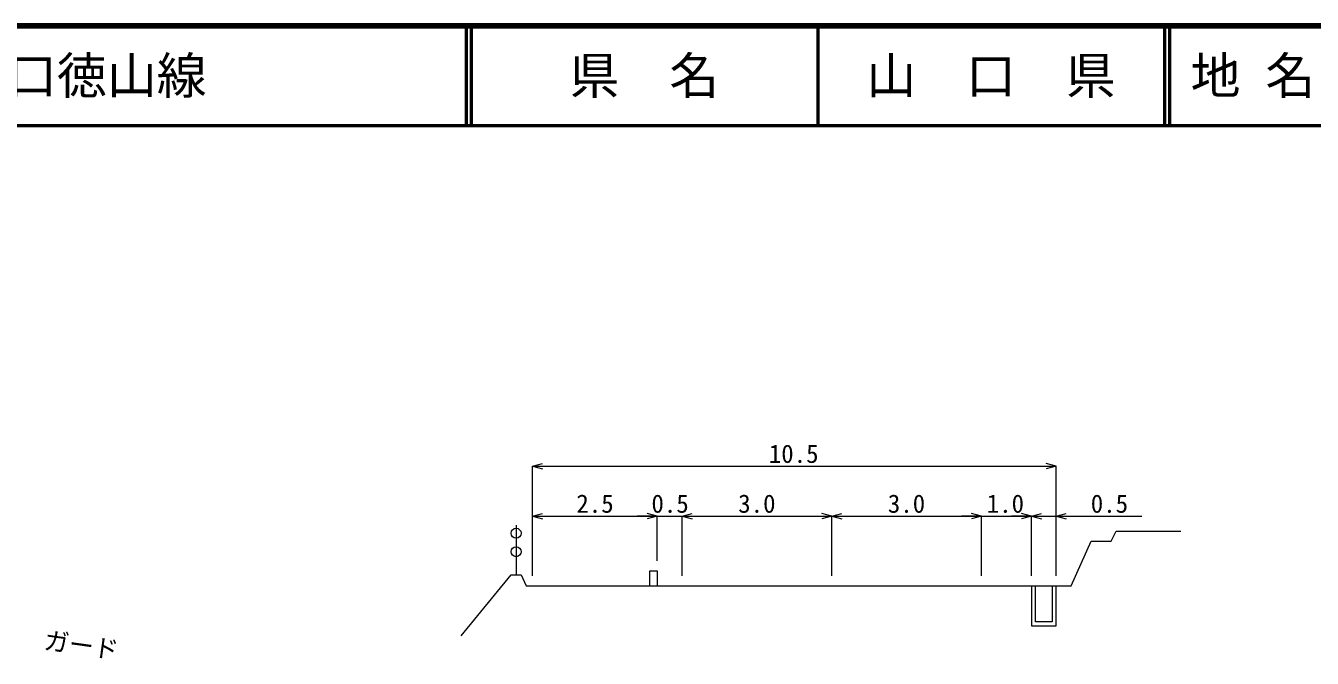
# Model space of a CAD drawing. Units: millimetres on the paper, enlarged 1000 times, with parts at other scales. Extents: x 40000 to 680000, y 20000 to 380000.
# Drawn here: x 253608 to 382574, y 316592 to 380000 of the extents above; entities that cross this region are included whole.
import ezdxf
from ezdxf.enums import TextEntityAlignment as Align

# ---------------------------------------------------------------- set-up
doc = ezdxf.new("R2010")
doc.units = ezdxf.units.MM
doc.header["$LTSCALE"] = 1000
for name, color, linetype, lineweight in [('M-BGD', 7, 'Continuous', 13), ('M-STR-HTXT', 7, 'Continuous', 13), ('M-TTL', 2, 'Continuous', 140), ('M-TTL-LINE', 7, 'Continuous', 50)]:
    doc.layers.add(name, color=color, linetype=linetype, lineweight=lineweight)
doc.layers.add('M-TTL-TXT', color=7, linetype='Continuous')
doc.styles.add('ＭＳ ゴシック', font='')
doc.styles.get('ＭＳ ゴシック').set_extended_font_data('MS Gothic')

msp = doc.modelspace()

# ---------------------------------------------------------------- linework, layer by layer
at = {"layer": 'M-BGD'}
msp.add_line((302765, 329944), (302765, 324944), dxfattribs=at)
for points in [[(297265, 318844), (302265, 324944), (303265, 324944), (303765, 323844), (358415, 323844), (360415, 328344), (362415, 328344), (362915, 329344), (369415, 329344)], [(316165, 323844), (316165, 325344), (316915, 325344), (316915, 323844)], [(354415, 323844), (354415, 319844), (356915, 319844), (356915, 323844)], [(356515, 323844), (356515, 320244), (354815, 320244), (354815, 323844)]]:
    msp.add_lwpolyline(points, dxfattribs=at)
for centre in [(302765, 329130), (302765, 327273)]:
    msp.add_circle(centre, 500, dxfattribs=at)
at = {"layer": 'M-STR-HTXT'}
for p, q in [((304415, 335844), (305415, 336111)), ((304415, 324844), (304415, 335854)), ((304415, 335844), (356915, 335844)), ((304415, 335844), (305415, 335578)), ((356915, 335844), (355915, 336111)), ((356915, 335844), (355915, 335578)), ((356915, 324844), (356915, 335854)), ((304415, 330844), (305415, 331111)), ((304415, 330844), (316915, 330844)), ((304415, 330844), (305415, 330578)), ((316915, 330844), (314915, 330844)), ((316915, 330844), (315915, 331111)), ((316915, 330844), (315915, 331111)), ((316915, 330844), (315915, 330578)), ((316915, 330844), (315915, 330578)), ((316915, 326344), (316915, 330854)), ((316915, 330844), (319415, 330844)), ((319415, 330844), (320415, 331111)), ((319415, 330844), (320415, 331111)), ((319415, 324844), (319415, 330854)), ((319415, 330844), (321415, 330844)), ((319415, 330844), (320415, 330578)), ((319415, 330844), (334415, 330844)), ((319415, 330844), (320415, 330578)), ((334415, 330844), (333415, 331111)), ((334415, 330844), (333415, 330578)), ((334415, 330844), (335415, 331111)), ((334415, 324844), (334415, 330854)), ((334415, 330844), (349415, 330844)), ((334415, 330844), (335415, 330578)), ((349415, 330844), (347415, 330844)), ((349415, 330844), (348415, 331111)), ((349415, 330844), (348415, 331111)), ((349415, 330844), (348415, 330578)), ((349415, 330844), (348415, 330578)), ((349415, 324844), (349415, 330854)), ((349415, 330844), (354415, 330844)), ((354415, 330844), (352415, 330844)), ((354415, 330844), (353415, 331111)), ((354415, 330844), (353415, 330578)), ((354415, 330844), (355415, 331111)), ((354415, 324844), (354415, 330854)), ((354415, 330844), (356415, 330844)), ((354415, 330844), (355415, 330578)), ((354415, 330844), (356915, 330844)), ((356915, 330844), (357915, 331111)), ((356915, 330844), (365496, 330844)), ((356915, 330844), (357915, 330578))]:
    msp.add_line(p, q, dxfattribs=at)
at = {"layer": 'M-TTL'}
msp.add_line((680000, 380000), (40000, 380000), dxfattribs=at)
at = {"layer": 'M-TTL-LINE'}
for p, q in [((297750, 380000), (297750, 370000)), ((298250, 380000), (298250, 370000)), ((333000, 380000), (333000, 370000)), ((367750, 380000), (367750, 370000)), ((368250, 380000), (368250, 370000)), ((40000, 370000), (680000, 370000))]:
    msp.add_line(p, q, dxfattribs=at)

# ---------------------------------------------------------------- texts
at = {"layer": 'M-STR-HTXT', "style": 'ＭＳ ゴシック'}
for s, p in [('10.5', (330590, 337094)), ('2.5', (310675, 332094)), ('0.5', (318200, 332094)), ('3.0', (326899, 332094)), ('3.0', (341899, 332094)), ('1.0', (351810, 332094)), ('0.5', (362241, 332094))]:
    msp.add_text(s, height=1833, dxfattribs=at).set_placement(p, align=Align.MIDDLE_CENTER)
msp.add_text('ガード', height=1833, rotation=352.088, dxfattribs=at).set_placement((258987, 316462), align=Align.BOTTOM_CENTER)
at = {"layer": 'M-TTL-TXT', "style": 'ＭＳ ゴシック'}
for s, p in [('主要地方道\u3000山口徳山線', (216734, 375000)), ('地 名', (370380, 375000))]:
    msp.add_text(s, height=3666, dxfattribs=at).set_placement(p, align=Align.MIDDLE_LEFT)
for s, p in [('県\u3000名', (315625, 375000)), ('山\u3000口\u3000県', (350375, 375000))]:
    msp.add_text(s, height=3666, dxfattribs=at).set_placement(p, align=Align.MIDDLE_CENTER)

doc.saveas('drawing.dxf')
